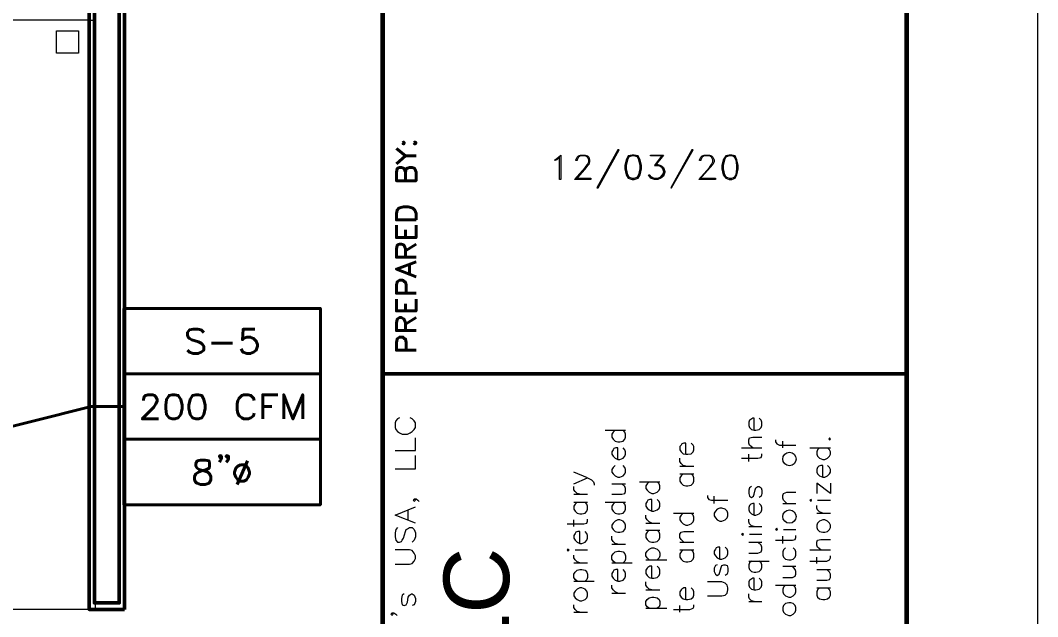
# Model space of a CAD drawing. Header units: inches. Extents: x 5 to 516, y -193 to 129.
# Drawn here: x 478.55 to 494.08, y -148.35 to -139.24 of the extents above; entities that cross this region are included whole.
import ezdxf

# ---------------------------------------------------------------- set-up
doc = ezdxf.new("R2010")
doc.units = ezdxf.units.IN
doc.header["$MEASUREMENT"] = 0
doc.layers.add('PDF10_Geometry', color=7, linetype='Continuous')
doc.layers.add('PDF10_Text', color=7, linetype='Continuous')
doc.styles.add('PDF Arial-BoldMT', font='arial.ttf')

msp = doc.modelspace()

# ---------------------------------------------------------------- linework, layer by layer
at = {"layer": 'PDF10_Geometry', "lineweight": 60}
for points in [[(484.0844583, -99.6385333), (484.0844583, -189.6248788)], [(492.0841351, -99.6385333), (492.0841351, -189.6248788)]]:
    msp.add_lwpolyline(points, dxfattribs=at)
at = {"layer": 'PDF10_Geometry', "lineweight": 13}
for points in [[(494.0840539, -99.6385333), (494.0840539, -189.6248788)], [(487.0343393, -141.646834), (487.26433, -141.646834), (487.26433, -141.6668332), (487.0143401, -141.6668332), (487.1743336, -141.4868405), (487.214332, -141.4368425), (487.2343312, -141.3968442), (487.2343312, -141.3668454), (487.214332, -141.326847), (487.1743336, -141.3068478), (487.1043365, -141.3068478), (487.0743377, -141.326847), (487.0543385, -141.3668454), (487.0543385, -141.376845), (487.0343393, -141.376845), (487.0343393, -141.3668454), (487.0543385, -141.326847), (487.0743377, -141.3068478), (487.1043365, -141.2968482), (487.1743336, -141.2968482), (487.214332, -141.3068478), (487.2343312, -141.326847), (487.2443308, -141.3668454), (487.2443308, -141.3968442), (487.2343312, -141.4368425), (487.1943328, -141.4868405), (487.0343393, -141.6668332)], [(487.854306, -141.3068478), (487.8243072, -141.3668454), (487.804308, -141.4568417), (487.804308, -141.5068397), (487.8243072, -141.596836), (487.854306, -141.646834)], [(487.9843007, -141.326847), (487.9243032, -141.3068478), (487.8943044, -141.3068478), (487.8343068, -141.326847)], [(487.9643015, -141.646834), (487.9943003, -141.596836), (488.0142995, -141.5068397), (488.0142995, -141.4568417), (487.9943003, -141.3668454), (487.9643015, -141.3068478)], [(488.3542857, -141.3068478), (488.174293, -141.3068478), (488.174293, -141.2968482), (488.3742849, -141.2968482), (488.2442902, -141.4568417)], [(488.3542857, -141.2968482), (488.2342906, -141.4568417), (488.2842885, -141.4568417), (488.3342865, -141.4668413), (488.3742849, -141.5268389)], [(488.9242626, -141.646834), (489.1642528, -141.646834), (489.1642528, -141.6668332), (488.914263, -141.6668332), (489.0742565, -141.4868405), (489.1042552, -141.4368425), (489.1242544, -141.3968442), (489.1242544, -141.3668454), (489.1042552, -141.326847), (489.0742565, -141.3068478), (488.9942597, -141.3068478), (488.9642609, -141.326847), (488.9442617, -141.3668454), (488.9442617, -141.376845), (488.9242626, -141.376845), (488.9242626, -141.3668454), (488.9442617, -141.326847), (488.9642609, -141.3068478), (488.9942597, -141.2968482), (489.0742565, -141.2968482), (489.1042552, -141.3068478), (489.1242544, -141.326847), (489.1442536, -141.3668454), (489.1442536, -141.3968442), (489.1242544, -141.4368425), (489.0842561, -141.4868405), (488.9242626, -141.6668332)], [(489.3342459, -141.3068478), (489.3042471, -141.3668454), (489.2842479, -141.4568417), (489.2842479, -141.5068397), (489.3042471, -141.596836), (489.3342459, -141.646834)], [(489.4642406, -141.326847), (489.4142427, -141.3068478), (489.3742443, -141.3068478), (489.3242463, -141.326847)], [(489.4442414, -141.646834), (489.4842398, -141.596836), (489.4942394, -141.5068397), (489.4942394, -141.4568417), (489.4842398, -141.3668454), (489.4442414, -141.3068478)], [(488.2442902, -141.4368425), (488.2842885, -141.4368425), (488.3342865, -141.4568417), (488.3742849, -141.4868405), (488.3942841, -141.5468381), (488.3942841, -141.5568377), (488.3742849, -141.6168352), (488.3342865, -141.646834), (488.2842885, -141.6668332), (488.2342906, -141.6668332), (488.174293, -141.646834), (488.1642934, -141.6268348), (488.1442942, -141.596836), (488.1642934, -141.596836), (488.174293, -141.6268348), (488.2342906, -141.646834), (488.2842885, -141.646834), (488.3342865, -141.6268348), (488.3742849, -141.5768369)], [(488.3042877, -141.4568417), (488.3542857, -141.4868405), (488.3742849, -141.5468381), (488.3742849, -141.5568377), (488.3542857, -141.6168352), (488.3042877, -141.646834)], [(487.8343068, -141.6268348), (487.8943044, -141.646834), (487.9243032, -141.646834), (487.9843007, -141.6268348)], [(488.2142914, -141.646834), (488.1642934, -141.6168352)], [(489.3242463, -141.6268348), (489.3742443, -141.646834), (489.4142427, -141.646834), (489.4642406, -141.6268348)], [(484.3444477, -145.3066854), (484.3144489, -145.3266846), (484.2844501, -145.3566833), (484.2744505, -145.3866821), (484.2744505, -145.4566793), (484.2844501, -145.4866781), (484.3144489, -145.5166769), (484.3444477, -145.536676), (484.3844461, -145.5566752), (484.4644428, -145.5566752), (484.5044412, -145.536676), (484.53444, -145.5166769), (484.5644388, -145.4866781), (484.584438, -145.4566793), (484.584438, -145.3866821), (484.5644388, -145.3566833), (484.53444, -145.3266846), (484.5044412, -145.3066854)], [(489.7542289, -145.4966777), (489.7542289, -145.316685), (489.7342297, -145.316685), (489.7042309, -145.3366842), (489.6842317, -145.3466838), (489.6742321, -145.3766825), (489.6742321, -145.4266805), (489.6842317, -145.4566793), (489.7142305, -145.4866781), (489.7542289, -145.4966777), (489.7842276, -145.4966777), (489.8342256, -145.4866781), (489.8642244, -145.4566793), (489.874224, -145.4266805), (489.874224, -145.3766825), (489.8642244, -145.3466838), (489.8342256, -145.316685)], [(487.484321, -145.4966777), (487.7943084, -145.4966777)], [(487.6343149, -145.4966777), (487.6043162, -145.5266764), (487.584317, -145.5566752), (487.584317, -145.6066732), (487.6043162, -145.636672), (487.6343149, -145.6666708), (487.6743133, -145.6766704), (487.7043121, -145.6766704), (487.7543101, -145.6666708), (487.7843089, -145.636672), (487.7943084, -145.6066732), (487.7943084, -145.5566752), (487.7843089, -145.5266764), (487.7543101, -145.4966777)], [(484.2744505, -145.8066651), (484.584438, -145.8066651), (484.584438, -145.6166728)], [(489.7342297, -145.7666667), (489.6842317, -145.7266683), (489.6742321, -145.6966695), (489.6742321, -145.6466716), (489.6842317, -145.6166728), (489.7342297, -145.6066732), (489.874224, -145.6066732)], [(490.0842155, -145.6466716), (490.0842155, -145.6766704), (490.1042146, -145.7066691), (490.144213, -145.7266683), (490.3942029, -145.7266683)], [(487.6743133, -145.9466594), (487.6743133, -145.7666667), (487.6443145, -145.7666667), (487.6143158, -145.7766663), (487.6043162, -145.7966655), (487.584317, -145.8266643), (487.584317, -145.8666626), (487.6043162, -145.8966614), (487.6343149, -145.9266602), (487.6743133, -145.9466594), (487.7043121, -145.9466594), (487.7543101, -145.9266602), (487.7843089, -145.8966614), (487.7943084, -145.8666626), (487.7943084, -145.8266643), (487.7843089, -145.7966655), (487.7543101, -145.7666667)], [(488.7142711, -145.8666626), (488.7142711, -145.6966695), (488.6842723, -145.6966695), (488.6542735, -145.7066691), (488.6442739, -145.7266683), (488.6242747, -145.7466675), (488.6242747, -145.7966655), (488.6442739, -145.8266643), (488.6742727, -145.856663), (488.7142711, -145.8666626), (488.7442699, -145.8666626), (488.7942678, -145.856663), (488.8242666, -145.8266643), (488.8342662, -145.7966655), (488.8342662, -145.7466675), (488.8242666, -145.7266683), (488.7942678, -145.6966695)], [(489.5642366, -145.7666667), (489.874224, -145.7666667)], [(490.194211, -145.7666667), (490.194211, -145.6666708)], [(490.6041943, -145.7666667), (490.9241813, -145.7666667)], [(490.7541882, -145.7666667), (490.7241895, -145.7966655), (490.7141899, -145.8266643), (490.7141899, -145.8666626), (490.7241895, -145.8966614), (490.7541882, -145.9266602), (490.8041862, -145.9466594), (490.834185, -145.9466594), (490.8741834, -145.9266602), (490.9041822, -145.8966614), (490.9241813, -145.8666626), (490.9241813, -145.8266643), (490.9041822, -145.7966655), (490.8741834, -145.7666667)], [(484.2744505, -146.0866537), (484.584438, -146.0866537), (484.584438, -145.8866618)], [(488.7142711, -146.0466553), (488.6742727, -146.0366557), (488.6442739, -146.006657), (488.6242747, -145.9766582), (488.6242747, -145.9266602)], [(489.5642366, -145.9266602), (489.8142264, -145.9266602), (489.8642244, -145.9166606), (489.874224, -145.8866618), (489.874224, -145.856663)], [(489.6742321, -145.9766582), (489.6742321, -145.8666626)], [(487.6343149, -146.0366557), (487.6043162, -146.0666545), (487.584317, -146.0966533), (487.584317, -146.1366517), (487.6043162, -146.1666505), (487.6343149, -146.1966492), (487.6743133, -146.2166484), (487.7043121, -146.2166484), (487.7543101, -146.1966492), (487.7843089, -146.1666505), (487.7943084, -146.1366517), (487.7943084, -146.0966533), (487.7843089, -146.0666545), (487.7543101, -146.0366557)], [(488.6242747, -146.0466553), (488.8342662, -146.0466553)], [(490.8041862, -146.2166484), (490.8041862, -146.0366557), (490.7741874, -146.0366557), (490.7441886, -146.0466553), (490.7241895, -146.0666545), (490.7141899, -146.0966533), (490.7141899, -146.1366517), (490.7241895, -146.1666505), (490.7541882, -146.1966492), (490.8041862, -146.2166484), (490.834185, -146.2166484), (490.8741834, -146.1966492), (490.9041822, -146.1666505), (490.9241813, -146.1366517), (490.9241813, -146.0966533), (490.9041822, -146.0666545), (490.8741834, -146.0366557)], [(487.0043405, -146.3166444), (487.214332, -146.226648), (487.0043405, -146.1366517)], [(487.214332, -146.226648), (487.2743296, -146.2566468), (487.3043283, -146.2866456), (487.3143279, -146.3166444), (487.3143279, -146.3366436)], [(488.0042999, -146.2866456), (488.3142873, -146.2866456)], [(488.1542938, -146.2866456), (488.124295, -146.3166444), (488.1042959, -146.3466431), (488.1042959, -146.3866415), (488.124295, -146.4166403), (488.1542938, -146.4466391), (488.1942922, -146.4666383), (488.224291, -146.4666383), (488.274289, -146.4466391), (488.3042877, -146.4166403), (488.3142873, -146.3866415), (488.3142873, -146.3466431), (488.3042877, -146.3166444), (488.274289, -146.2866456)], [(488.6242747, -146.1666505), (488.8342662, -146.1666505)], [(488.6742727, -146.1666505), (488.6442739, -146.1966492), (488.6242747, -146.226648), (488.6242747, -146.276646), (488.6442739, -146.3066448), (488.6742727, -146.3366436), (488.7142711, -146.3466431), (488.7442699, -146.3466431), (488.7942678, -146.3366436), (488.8242666, -146.3066448), (488.8342662, -146.276646), (488.8342662, -146.226648), (488.8242666, -146.1966492), (488.7942678, -146.1666505)], [(487.0943369, -146.4766379), (487.0543385, -146.4666383), (487.0243397, -146.4366395), (487.0043405, -146.4066407), (487.0043405, -146.3566427)], [(487.584317, -146.4766379), (487.7343109, -146.4766379), (487.7843089, -146.4666383), (487.7943084, -146.4366395), (487.7943084, -146.3866415), (487.7843089, -146.3566427), (487.7343109, -146.3166444)], [(487.584317, -146.3166444), (487.7943084, -146.3166444)], [(489.7142305, -146.3566427), (489.6842317, -146.3766419), (489.6742321, -146.4166403), (489.6742321, -146.4666383), (489.6842317, -146.5066366), (489.7142305, -146.5266358), (489.7442293, -146.5066366), (489.7542289, -146.4766379), (489.774228, -146.4066407), (489.7842276, -146.3766419), (489.8142264, -146.3566427), (489.8342256, -146.3566427), (489.8642244, -146.3766419), (489.874224, -146.4166403), (489.874224, -146.4666383), (489.8642244, -146.5066366), (489.8342256, -146.5266358)], [(490.9241813, -146.3066448), (490.9241813, -146.4666383), (490.7141899, -146.3066448), (490.7141899, -146.4666383)], [(484.5644388, -146.546635), (484.584438, -146.5666342), (484.5644388, -146.5866334), (484.5544392, -146.5666342), (484.5644388, -146.546635), (484.5944376, -146.546635), (484.6244363, -146.5666342), (484.6444355, -146.5866334)], [(487.0043405, -146.4766379), (487.214332, -146.4766379)], [(487.0043405, -146.596633), (487.214332, -146.596633)], [(487.0543385, -146.596633), (487.0243397, -146.6266318), (487.0043405, -146.6566306), (487.0043405, -146.7066285), (487.0243397, -146.7366273), (487.0543385, -146.7666261), (487.0943369, -146.7766257), (487.1243357, -146.7766257), (487.1743336, -146.7666261), (487.2043324, -146.7366273), (487.214332, -146.7066285), (487.214332, -146.6566306), (487.2043324, -146.6266318), (487.1743336, -146.596633)], [(487.484321, -146.596633), (487.7943084, -146.596633)], [(487.6343149, -146.596633), (487.6043162, -146.6266318), (487.584317, -146.6566306), (487.584317, -146.7066285), (487.6043162, -146.7366273), (487.6343149, -146.7666261), (487.6743133, -146.7766257), (487.7043121, -146.7766257), (487.7543101, -146.7666261), (487.7843089, -146.7366273), (487.7943084, -146.7066285), (487.7943084, -146.6566306), (487.7843089, -146.6266318), (487.7543101, -146.596633)], [(488.1942922, -146.7366273), (488.1942922, -146.5566346), (488.1642934, -146.5566346), (488.1342946, -146.5666342), (488.124295, -146.5866334), (488.1042959, -146.6166322), (488.1042959, -146.6566306), (488.124295, -146.6866293), (488.1542938, -146.7166281), (488.1942922, -146.7366273), (488.224291, -146.7366273), (488.274289, -146.7166281), (488.3042877, -146.6866293), (488.3142873, -146.6566306), (488.3142873, -146.6166322), (488.3042877, -146.5866334), (488.274289, -146.5566346)], [(489.0442577, -146.4966371), (489.0442577, -146.5266358), (489.0642569, -146.5566346), (489.1042552, -146.5666342), (489.3542451, -146.5666342)], [(489.1442536, -146.6166322), (489.1442536, -146.5066366)], [(490.2542085, -146.6166322), (490.2042106, -146.5666342), (490.194211, -146.5366354), (490.194211, -146.4966371), (490.2042106, -146.4666383), (490.2542085, -146.4466391), (490.3942029, -146.4466391)], [(490.7241895, -146.5666342), (490.9241813, -146.5666342)], [(484.584438, -146.91662), (484.2744505, -146.7966249), (484.584438, -146.6666302)], [(484.4744424, -146.8766216), (484.4744424, -146.7166281)], [(489.7542289, -146.7966249), (489.7542289, -146.6166322), (489.7342297, -146.6166322), (489.7042309, -146.6266318), (489.6842317, -146.646631), (489.6742321, -146.6766297), (489.6742321, -146.7166281), (489.6842317, -146.7466269), (489.7142305, -146.7766257), (489.7542289, -146.7966249), (489.7842276, -146.7966249), (489.8342256, -146.7766257), (489.8642244, -146.7466269), (489.874224, -146.7166281), (489.874224, -146.6766297), (489.8642244, -146.646631), (489.8342256, -146.6166322)], [(490.194211, -146.6166322), (490.3942029, -146.6166322)], [(490.8041862, -146.7666261), (490.7541882, -146.7466269), (490.7241895, -146.7166281), (490.7141899, -146.6866293), (490.7141899, -146.646631)], [(486.9043446, -146.9266196), (487.1543344, -146.9266196), (487.2043324, -146.91662), (487.214332, -146.8866212), (487.214332, -146.8566224)], [(487.0043405, -146.966618), (487.0043405, -146.866622)], [(488.1942922, -146.91662), (488.1542938, -146.8966208), (488.124295, -146.866622), (488.1042959, -146.8366232), (488.1042959, -146.7966249)], [(488.5242788, -146.7666261), (488.8342662, -146.7666261)], [(488.6742727, -146.7666261), (488.6442739, -146.7966249), (488.6242747, -146.8266237), (488.6242747, -146.866622), (488.6442739, -146.8966208), (488.6742727, -146.9266196), (488.7142711, -146.9466188), (488.7442699, -146.9466188), (488.7942678, -146.9266196), (488.8242666, -146.8966208), (488.8342662, -146.866622), (488.8342662, -146.8266237), (488.8242666, -146.7966249), (488.7942678, -146.7666261)], [(489.7542289, -146.966618), (489.7142305, -146.9566184), (489.6842317, -146.9266196), (489.6742321, -146.8966208), (489.6742321, -146.8566224)], [(490.7141899, -146.7666261), (490.9241813, -146.7666261)], [(484.3144489, -146.9866172), (484.2844501, -147.0166159), (484.2744505, -147.0666139), (484.2744505, -147.1266115), (484.2844501, -147.1766094), (484.3144489, -147.2066082), (484.3444477, -147.2066082), (484.3744465, -147.1966086), (484.3844461, -147.1766094), (484.4044453, -147.1466107), (484.4344441, -147.0466147), (484.4444436, -147.0166159), (484.4644428, -147.0066163), (484.4944416, -146.9866172), (484.53444, -146.9866172), (484.5644388, -147.0166159), (484.584438, -147.0666139), (484.584438, -147.1266115), (484.5644388, -147.1766094), (484.53444, -147.2066082)], [(487.0943369, -147.2266074), (487.0943369, -147.0466147), (487.0643381, -147.0466147), (487.0343393, -147.0566143), (487.0243397, -147.0766135), (487.0043405, -147.1066123), (487.0043405, -147.1466107), (487.0243397, -147.1766094), (487.0543385, -147.2066082), (487.0943369, -147.2266074), (487.1243357, -147.2266074), (487.1743336, -147.2066082), (487.2043324, -147.1766094), (487.214332, -147.1466107), (487.214332, -147.1066123), (487.2043324, -147.0766135), (487.1743336, -147.0466147)], [(488.1042959, -146.91662), (488.3142873, -146.91662)], [(488.1042959, -147.0266155), (488.3142873, -147.0266155)], [(488.1542938, -147.0266155), (488.124295, -147.0566143), (488.1042959, -147.0866131), (488.1042959, -147.1366111), (488.124295, -147.1666098), (488.1542938, -147.1966086), (488.1942922, -147.2066082), (488.224291, -147.2066082), (488.274289, -147.1966086), (488.3042877, -147.1666098), (488.3142873, -147.1366111), (488.3142873, -147.0866131), (488.3042877, -147.0566143), (488.274289, -147.0266155)], [(488.6842723, -147.2066082), (488.6442739, -147.1666098), (488.6242747, -147.1366111), (488.6242747, -147.0866131), (488.6442739, -147.0566143), (488.6842723, -147.0466147), (488.8342662, -147.0466147)], [(489.6742321, -146.966618), (489.874224, -146.966618)], [(490.2042106, -147.0166159), (490.3942029, -147.0166159)], [(487.6743133, -147.236607), (487.6343149, -147.2266074), (487.6043162, -147.1966086), (487.584317, -147.1666098), (487.584317, -147.1166119)], [(488.6242747, -147.2066082), (488.8342662, -147.2066082)], [(489.6742321, -147.3766013), (489.8142264, -147.3766013), (489.8642244, -147.3566021), (489.874224, -147.3266033), (489.874224, -147.286605), (489.8642244, -147.2566062), (489.8142264, -147.2066082)], [(489.6742321, -147.2066082), (489.874224, -147.2066082)], [(489.6842317, -147.0866131), (489.874224, -147.0866131)], [(490.0842155, -147.1766094), (490.3442049, -147.1766094), (490.3842033, -147.1666098), (490.3942029, -147.1366111), (490.3942029, -147.1066123)], [(490.194211, -147.2266074), (490.194211, -147.1166119)], [(490.7741874, -147.3266033), (490.7241895, -147.286605), (490.7141899, -147.2566062), (490.7141899, -147.2066082), (490.7241895, -147.1766094), (490.7741874, -147.1666098), (490.9241813, -147.1666098)], [(484.2744505, -147.5465944), (484.4944416, -147.5465944), (484.53444, -147.5365948), (484.5644388, -147.4965964), (484.584438, -147.4565981), (484.584438, -147.4165997), (484.5644388, -147.3766013), (484.53444, -147.3366029), (484.4944416, -147.3266033), (484.2744505, -147.3266033)], [(487.0243397, -147.3266033), (487.214332, -147.3266033)], [(487.584317, -147.236607), (487.7943084, -147.236607)], [(487.6343149, -147.5265952), (487.6043162, -147.4965964), (487.584317, -147.4665977), (487.584317, -147.4165997), (487.6043162, -147.3866009), (487.6343149, -147.3566021), (487.6743133, -147.3466025), (487.7043121, -147.3466025), (487.7543101, -147.3566021), (487.7843089, -147.3866009), (487.7943084, -147.4165997), (487.7943084, -147.4665977), (487.7843089, -147.4965964), (487.7543101, -147.5265952)], [(488.1542938, -147.4765973), (488.124295, -147.4465985), (488.1042959, -147.4165997), (488.1042959, -147.3766013), (488.124295, -147.3466025), (488.1542938, -147.3166038), (488.1942922, -147.2966046), (488.224291, -147.2966046), (488.274289, -147.3166038), (488.3042877, -147.3466025), (488.3142873, -147.3766013), (488.3142873, -147.4165997), (488.3042877, -147.4465985), (488.274289, -147.4765973)], [(488.6242747, -147.3266033), (488.8342662, -147.3266033)], [(488.6742727, -147.3266033), (488.6442739, -147.3566021), (488.6242747, -147.3866009), (488.6242747, -147.4365989), (488.6442739, -147.4665977), (488.6742727, -147.4965964), (488.7142711, -147.506596), (488.7442699, -147.506596), (488.7942678, -147.4965964), (488.8242666, -147.4665977), (488.8342662, -147.4365989), (488.8342662, -147.3866009), (488.8242666, -147.3566021), (488.7942678, -147.3266033)], [(489.23425, -147.4665977), (489.23425, -147.286605), (489.2042512, -147.286605), (489.1742524, -147.2966046), (489.1642528, -147.3166038), (489.1442536, -147.3466025), (489.1442536, -147.3866009), (489.1642528, -147.4165997), (489.1942516, -147.4465985), (489.23425, -147.4665977), (489.2642488, -147.4665977), (489.3142467, -147.4465985), (489.3442455, -147.4165997), (489.3542451, -147.3866009), (489.3542451, -147.3466025), (489.3442455, -147.3166038), (489.3142467, -147.286605)], [(490.2342094, -147.2966046), (490.2042106, -147.3266033), (490.194211, -147.3566021), (490.194211, -147.4066001), (490.2042106, -147.4365989), (490.2342094, -147.4665977), (490.2842073, -147.4765973), (490.3142061, -147.4765973), (490.3542045, -147.4665977), (490.3842033, -147.4365989), (490.3942029, -147.4066001), (490.3942029, -147.3566021), (490.3842033, -147.3266033), (490.3542045, -147.2966046)], [(490.6041943, -147.3266033), (490.9241813, -147.3266033)], [(487.0943369, -147.5265952), (487.0543385, -147.506596), (487.0243397, -147.4765973), (487.0043405, -147.4465985), (487.0043405, -147.4066001)], [(487.0043405, -147.5265952), (487.214332, -147.5265952)], [(487.584317, -147.5265952), (487.8943044, -147.5265952)], [(488.1042959, -147.4765973), (488.4242829, -147.4765973)], [(489.6742321, -147.4965964), (489.9842195, -147.4965964)], [(489.7142305, -147.4965964), (489.6842317, -147.5265952), (489.6742321, -147.556594), (489.6742321, -147.5965924), (489.6842317, -147.6265912), (489.7142305, -147.6565899), (489.7542289, -147.6665895), (489.7842276, -147.6665895), (489.8342256, -147.6565899), (489.8642244, -147.6265912), (489.874224, -147.5965924), (489.874224, -147.556594), (489.8642244, -147.5265952), (489.8342256, -147.4965964)], [(490.6041943, -147.4965964), (490.8641838, -147.4965964), (490.9041822, -147.4765973), (490.9241813, -147.4465985), (490.9241813, -147.4165997)], [(490.7141899, -147.5365948), (490.7141899, -147.4365989)], [(487.0543385, -147.8065839), (487.0243397, -147.7765851), (487.0043405, -147.7465863), (487.0043405, -147.6965883), (487.0243397, -147.6665895), (487.0543385, -147.6365908), (487.0943369, -147.6265912), (487.1243357, -147.6265912), (487.1743336, -147.6365908), (487.2043324, -147.6665895), (487.214332, -147.6965883), (487.214332, -147.7465863), (487.2043324, -147.7765851), (487.1743336, -147.8065839)], [(487.6743133, -147.8065839), (487.6743133, -147.6265912), (487.6443145, -147.6265912), (487.6143158, -147.6365908), (487.6043162, -147.6565899), (487.584317, -147.6865887), (487.584317, -147.7265871), (487.6043162, -147.7565859), (487.6343149, -147.7865847), (487.6743133, -147.8065839), (487.7043121, -147.8065839), (487.7543101, -147.7865847), (487.7843089, -147.7565859), (487.7943084, -147.7265871), (487.7943084, -147.6865887), (487.7843089, -147.6565899), (487.7543101, -147.6265912)], [(488.1942922, -147.7565859), (488.1942922, -147.5765932), (488.1642934, -147.5765932), (488.1342946, -147.5965924), (488.124295, -147.606592), (488.1042959, -147.6365908), (488.1042959, -147.6865887), (488.124295, -147.7165875), (488.1542938, -147.7465863), (488.1942922, -147.7565859), (488.224291, -147.7565859), (488.274289, -147.7465863), (488.3042877, -147.7165875), (488.3142873, -147.6865887), (488.3142873, -147.6365908), (488.3042877, -147.606592), (488.274289, -147.5765932)], [(489.1942516, -147.556594), (489.1642528, -147.5665936), (489.1442536, -147.606592), (489.1442536, -147.6565899), (489.1642528, -147.6965883), (489.1942516, -147.7165875), (489.2242504, -147.6965883), (489.23425, -147.6665895), (489.2542492, -147.5965924), (489.2642488, -147.5665936), (489.2942475, -147.556594), (489.3142467, -147.556594), (489.3442455, -147.5665936), (489.3542451, -147.606592), (489.3542451, -147.6565899), (489.3442455, -147.6965883), (489.3142467, -147.7165875)], [(490.194211, -147.7465863), (490.3442049, -147.7465863), (490.3842033, -147.7265871), (490.3942029, -147.6965883), (490.3942029, -147.6565899), (490.3842033, -147.6265912), (490.3442049, -147.5765932)], [(490.194211, -147.5765932), (490.3942029, -147.5765932)], [(490.7141899, -147.7865847), (490.8641838, -147.7865847), (490.9041822, -147.7765851), (490.9241813, -147.7465863), (490.9241813, -147.6965883), (490.9041822, -147.6665895), (490.8641838, -147.6265912)], [(490.7141899, -147.6265912), (490.9241813, -147.6265912)], [(487.0043405, -147.8065839), (487.3143279, -147.8065839)], [(488.1942922, -147.9365786), (488.1542938, -147.926579), (488.124295, -147.8965802), (488.1042959, -147.8665814), (488.1042959, -147.8165834)], [(489.0442577, -148.0265749), (489.2642488, -148.0265749), (489.3142467, -148.0165753), (489.3442455, -147.9865765), (489.3542451, -147.9365786), (489.3542451, -147.9065798), (489.3442455, -147.8665814), (489.3142467, -147.8365826), (489.2642488, -147.8165834), (489.0442577, -147.8165834)], [(489.7542289, -147.9365786), (489.7542289, -147.7565859), (489.7342297, -147.7565859), (489.7042309, -147.7765851), (489.6842317, -147.7865847), (489.6742321, -147.8165834), (489.6742321, -147.8665814), (489.6842317, -147.8965802), (489.7142305, -147.926579), (489.7542289, -147.9365786), (489.7842276, -147.9365786), (489.8342256, -147.926579), (489.8642244, -147.8965802), (489.874224, -147.8665814), (489.874224, -147.8165834), (489.8642244, -147.7865847), (489.8342256, -147.7565859)], [(487.6743133, -147.9865765), (487.6343149, -147.9665774), (487.6043162, -147.9365786), (487.584317, -147.9065798), (487.584317, -147.8665814)], [(487.584317, -147.9865765), (487.7943084, -147.9865765)], [(488.1042959, -147.9365786), (488.3142873, -147.9365786)], [(488.7142711, -148.0865725), (488.7142711, -147.9065798), (488.6842723, -147.9065798), (488.6542735, -147.926579), (488.6442739, -147.9365786), (488.6242747, -147.9665774), (488.6242747, -148.0165753), (488.6442739, -148.0465741), (488.6742727, -148.0765729), (488.7142711, -148.0865725), (488.7442699, -148.0865725), (488.7942678, -148.0765729), (488.8242666, -148.0465741), (488.8342662, -148.0165753), (488.8342662, -147.9665774), (488.8242666, -147.9365786), (488.7942678, -147.9065798)], [(490.0842155, -147.8665814), (490.3942029, -147.8665814)], [(490.2342094, -147.8665814), (490.2042106, -147.8965802), (490.194211, -147.926579), (490.194211, -147.9665774), (490.2042106, -147.9965761), (490.2342094, -148.0265749), (490.2842073, -148.0465741), (490.3142061, -148.0465741), (490.3542045, -148.0265749), (490.3842033, -147.9965761), (490.3942029, -147.9665774), (490.3942029, -147.926579), (490.3842033, -147.8965802), (490.3542045, -147.8665814)], [(490.7141899, -147.9065798), (490.9241813, -147.9065798)], [(490.7541882, -147.9065798), (490.7241895, -147.9365786), (490.7141899, -147.9665774), (490.7141899, -148.0165753), (490.7241895, -148.0465741), (490.7541882, -148.0765729), (490.8041862, -148.0865725), (490.834185, -148.0865725), (490.8741834, -148.0765729), (490.9041822, -148.0465741), (490.9241813, -148.0165753), (490.9241813, -147.9665774), (490.9041822, -147.9365786), (490.8741834, -147.9065798)], [(484.4144449, -147.9965761), (484.3844461, -148.0165753), (484.3744465, -148.0665733), (484.3744465, -148.1165713), (484.3844461, -148.1665692), (484.4144449, -148.1765688), (484.4444436, -148.1665692), (484.4644428, -148.1265709), (484.4744424, -148.0465741), (484.4944416, -148.0165753), (484.5244404, -147.9965761), (484.53444, -147.9965761), (484.5644388, -148.0165753), (484.584438, -148.0665733), (484.584438, -148.1165713), (484.5644388, -148.1665692), (484.53444, -148.1765688)], [(488.1542938, -148.2165672), (488.124295, -148.196568), (488.1042959, -148.1665692), (488.1042959, -148.1165713), (488.124295, -148.0865725), (488.1542938, -148.0565737), (488.1942922, -148.0465741), (488.224291, -148.0465741), (488.274289, -148.0565737), (488.3042877, -148.0865725), (488.3142873, -148.1165713), (488.3142873, -148.1665692), (488.3042877, -148.196568), (488.274289, -148.2165672)], [(489.7542289, -148.1165713), (489.7142305, -148.1065717), (489.6842317, -148.0765729), (489.6742321, -148.0465741), (489.6742321, -147.9965761)], [(489.6742321, -148.1165713), (489.874224, -148.1165713)], [(484.2244526, -148.2865644), (484.2444518, -148.3065635), (484.2244526, -148.3265627), (484.214453, -148.3065635), (484.2244526, -148.2865644), (484.2544514, -148.2865644), (484.2844501, -148.3065635), (484.3044493, -148.3265627)], [(487.0943369, -148.2765648), (487.0543385, -148.2665652), (487.0243397, -148.2365664), (487.0043405, -148.2065676), (487.0043405, -148.1665692)], [(487.0043405, -148.2765648), (487.214332, -148.2765648)], [(488.1042959, -148.2165672), (488.4242829, -148.2165672)], [(488.5242788, -148.2365664), (488.7742687, -148.2365664), (488.8242666, -148.2165672), (488.8342662, -148.196568), (488.8342662, -148.1665692)], [(488.6242747, -148.2765648), (488.6242747, -148.1765688)]]:
    msp.add_lwpolyline(points, dxfattribs=at)
at = {"layer": 'PDF10_Geometry', "color": 251, "lineweight": 13, "true_color": 0x4d4d4d}
for points in [[(427.5267501, -104.8983197), (427.5267501, -101.8984415), (427.5267501, -101.8184447), (436.5263846, -101.8184447), (436.5263846, -101.8984415), (479.6046351, -101.8984415), (479.6046351, -139.2369251), (479.6946315, -139.2369251), (479.6946315, -148.2365596), (476.6047569, -148.2365596)], [(479.6046402, -139.2369319), (476.334773, -139.2369319)]]:
    msp.add_lwpolyline(points, dxfattribs=at)
at = {"layer": 'PDF10_Geometry', "lineweight": 50}
for points in [[(480.1446183, -148.2365664), (480.1446183, -101.8984483), (479.6046402, -101.8984483), (479.6046402, -148.2365664)], [(480.0646215, -101.968442), (480.0646215, -148.1365671), (479.6846369, -148.1365671), (479.6846369, -101.968442)], [(492.0841334, -144.6367126), (484.0844583, -144.6367126)]]:
    msp.add_lwpolyline(points, close=True, dxfattribs=at)
at = {"layer": 'PDF10_Geometry', "color": 251, "lineweight": 13, "true_color": 0x4d4d4d}
msp.add_lwpolyline([(479.1046605, -139.3969254), (479.4446467, -139.3969254), (479.4446467, -139.7369116), (479.1046605, -139.7369116)], close=True, dxfattribs=at)
at = {"layer": 'PDF10_Geometry', "lineweight": 40}
for points in [[(484.3944457, -141.1068559), (484.4044453, -141.1268551), (484.4144449, -141.1068559), (484.4044453, -141.0968563)], [(484.5644388, -141.1068559), (484.5744384, -141.1268551), (484.5944376, -141.1068559), (484.5744384, -141.0968563)], [(484.5944376, -142.286808), (484.2944497, -142.286808), (484.2944497, -142.1868121), (484.3044493, -142.1368141), (484.3344481, -142.1068153), (484.3644469, -142.0968157), (484.4044453, -142.0868161), (484.4744424, -142.0868161), (484.5144408, -142.0968157), (484.5444396, -142.1068153), (484.5744384, -142.1368141), (484.5944376, -142.1868121)], [(480.1346187, -146.6366314), (483.1344968, -146.6366314), (483.1344968, -143.6367532), (480.1346187, -143.6367532)], [(480.8745886, -144.9566996), (480.8245907, -144.9666992), (480.7845923, -145.0266968), (480.7745927, -145.1166931), (480.7745927, -145.1666911), (480.7845923, -145.2566874), (480.8245907, -145.3066854), (480.8745886, -145.3266846), (480.914587, -145.3266846), (480.964585, -145.3066854), (481.0045833, -145.2566874), (481.0245825, -145.1666911), (481.0245825, -145.1166931), (481.0045833, -145.0266968), (480.964585, -144.9666992), (480.914587, -144.9566996)], [(481.234574, -144.9566996), (481.184576, -144.9666992), (481.1445777, -145.0266968), (481.1245785, -145.1166931), (481.1245785, -145.1666911), (481.1445777, -145.2566874), (481.184576, -145.3066854), (481.234574, -145.3266846), (481.2745724, -145.3266846), (481.3245703, -145.3066854), (481.3545691, -145.2566874), (481.3745683, -145.1666911), (481.3745683, -145.1166931), (481.3545691, -145.0266968), (481.3245703, -144.9666992), (481.2745724, -144.9566996)], [(481.3045712, -145.956659), (481.2545732, -145.9666586), (481.234574, -146.006657), (481.234574, -146.0466553), (481.2545732, -146.0766541), (481.284572, -146.0966533), (481.3545691, -146.1166525), (481.4145667, -146.1366517), (481.4445655, -146.1666505), (481.4645647, -146.2066488), (481.4645647, -146.2566468), (481.4445655, -146.2966452), (481.4345659, -146.3066448), (481.3745683, -146.326644), (481.3045712, -146.326644), (481.2545732, -146.3066448), (481.234574, -146.2966452), (481.2145748, -146.2566468), (481.2145748, -146.2066488), (481.234574, -146.1666505), (481.2745724, -146.1366517), (481.3245703, -146.1166525), (481.3945675, -146.0966533), (481.4345659, -146.0766541), (481.4445655, -146.0466553), (481.4445655, -146.006657), (481.4345659, -145.9666586), (481.3745683, -145.956659)], [(481.9145464, -146.0266561), (481.874548, -146.0466553), (481.8445492, -146.0766541), (481.82455, -146.1366517), (481.82455, -146.1666505), (481.8445492, -146.2166484), (481.874548, -146.2566468), (481.9145464, -146.276646), (481.9645444, -146.276646), (482.0045427, -146.2566468), (482.0345415, -146.2166484), (482.0545407, -146.1666505), (482.0545407, -146.1366517), (482.0345415, -146.0766541), (482.0045427, -146.0466553), (481.9645444, -146.0266561)]]:
    msp.add_lwpolyline(points, close=True, dxfattribs=at)
for points in [[(484.2944497, -141.1968523), (484.4344441, -141.3068478)], [(484.2944497, -141.4268429), (484.4344441, -141.3068478), (484.5944376, -141.3068478)], [(484.4344441, -141.5568377), (484.4444436, -141.5068397), (484.4644428, -141.4968401), (484.4944416, -141.4868405), (484.53444, -141.4868405), (484.5644388, -141.4968401), (484.5744384, -141.5068397), (484.5944376, -141.5568377), (484.5944376, -141.6868324), (484.2944497, -141.6868324), (484.2944497, -141.5568377), (484.3044493, -141.5068397), (484.3144489, -141.4968401), (484.3444477, -141.4868405), (484.3744465, -141.4868405), (484.4044453, -141.4968401), (484.4144449, -141.5068397), (484.4344441, -141.5568377), (484.4344441, -141.6868324)], [(484.5944376, -142.3668048), (484.5944376, -142.5567971), (484.2944497, -142.5567971), (484.2944497, -142.3668048)], [(484.4344441, -142.5567971), (484.4344441, -142.4368019)], [(484.5944376, -142.8567849), (484.2944497, -142.8567849), (484.2944497, -142.7267902), (484.3044493, -142.6767922), (484.3144489, -142.6667926), (484.3444477, -142.656793), (484.3744465, -142.656793), (484.4044453, -142.6667926), (484.4144449, -142.6767922), (484.4344441, -142.7267902), (484.4344441, -142.8567849)], [(484.4344441, -142.7567889), (484.5944376, -142.656793)], [(484.5944376, -143.1567727), (484.2944497, -143.0367776), (484.5944376, -142.926782)], [(484.4944416, -143.1067747), (484.4944416, -142.9667804)], [(484.5944376, -143.4067625), (484.2944497, -143.4067625), (484.2944497, -143.2767678), (484.3044493, -143.2367694), (484.3144489, -143.2267698), (484.3444477, -143.2067707), (484.3944457, -143.2067707), (484.4144449, -143.2267698), (484.4344441, -143.2367694), (484.4444436, -143.2767678), (484.4444436, -143.4067625)], [(484.5944376, -143.4967589), (484.5944376, -143.6767516), (484.2944497, -143.6767516), (484.2944497, -143.4967589)], [(484.4344441, -143.6767516), (484.4344441, -143.566756)], [(484.5944376, -143.9767394), (484.2944497, -143.9767394), (484.2944497, -143.8567443), (484.3044493, -143.8067463), (484.3144489, -143.7967467), (484.3444477, -143.7767475), (484.3744465, -143.7767475), (484.4044453, -143.7967467), (484.4144449, -143.8067463), (484.4344441, -143.8567443), (484.4344441, -143.9767394)], [(484.4344441, -143.8767435), (484.5944376, -143.7767475)], [(481.3545691, -144.0067382), (481.3145708, -143.9667398), (481.2645728, -143.9567402), (481.1945756, -143.9567402), (481.1345781, -143.9667398), (481.1045793, -144.0067382), (481.1045793, -144.0467365), (481.1145789, -144.0767353), (481.1345781, -144.0967345), (481.1745764, -144.1167337), (481.2745724, -144.1467325), (481.3145708, -144.1667317), (481.3345699, -144.1867309), (481.3545691, -144.2167296), (481.3545691, -144.2767272), (481.3145708, -144.306726), (481.2645728, -144.3267252), (481.1945756, -144.3267252), (481.1345781, -144.306726), (481.1045793, -144.2767272)], [(482.1345375, -143.9567402), (481.9545448, -143.9567402), (481.9445452, -144.1167337), (481.9545448, -144.0967345), (482.0145423, -144.0767353), (482.0645403, -144.0767353), (482.1145383, -144.0967345), (482.1545366, -144.1367329), (482.1745358, -144.1867309), (482.1745358, -144.2167296), (482.1545366, -144.2767272), (482.1145383, -144.306726), (482.0645403, -144.3267252), (482.0145423, -144.3267252), (481.9545448, -144.306726), (481.9445452, -144.2967264), (481.924546, -144.256728)], [(484.5944376, -144.2767272), (484.2944497, -144.2767272), (484.2944497, -144.1567321), (484.3044493, -144.1067341), (484.3144489, -144.0967345), (484.3444477, -144.0767353), (484.3944457, -144.0767353), (484.4144449, -144.0967345), (484.4344441, -144.1067341), (484.4444436, -144.1567321), (484.4444436, -144.2767272)], [(481.4745643, -144.1667317), (481.7945513, -144.1667317)], [(480.1346187, -144.6367126), (483.1344968, -144.6367126)], [(480.4346065, -145.0466959), (480.4346065, -145.0266968), (480.4446061, -144.9866984), (480.4646053, -144.9666992), (480.5046036, -144.9566996), (480.5746008, -144.9566996), (480.6045996, -144.9666992), (480.6245988, -144.9866984), (480.644598, -145.0266968), (480.644598, -145.0566955), (480.6245988, -145.0966939), (480.5946, -145.1466919), (480.4146073, -145.3266846), (480.6645972, -145.3266846)], [(482.1245379, -145.0466959), (482.1145383, -145.0066976), (482.0745399, -144.9666992), (482.0345415, -144.9566996), (481.9645444, -144.9566996), (481.9345456, -144.9666992), (481.8945472, -145.0066976), (481.874548, -145.0466959), (481.8645484, -145.0966939), (481.8645484, -145.1866903), (481.874548, -145.2366882), (481.8945472, -145.2766866), (481.9345456, -145.3066854), (481.9645444, -145.3266846), (482.0345415, -145.3266846), (482.0745399, -145.3066854), (482.1145383, -145.2766866), (482.1245379, -145.2366882)], [(482.2545326, -145.3266846), (482.2545326, -144.9566996), (482.4845232, -144.9566996)], [(482.5745196, -145.3266846), (482.5745196, -144.9566996), (482.7145139, -145.3266846), (482.8645078, -144.9566996), (482.8645078, -145.3266846)], [(475.9247879, -146.0666545), (479.6346373, -145.1366923), (480.134617, -145.1366923)], [(482.2545326, -145.1366923), (482.3945269, -145.1366923)], [(480.1346187, -145.636672), (483.1344968, -145.636672)], [(481.6245582, -145.8966614), (481.604559, -145.9166606), (481.5945594, -145.8966614), (481.604559, -145.8866618), (481.6245582, -145.8966614), (481.6245582, -145.9366598), (481.604559, -145.9666586), (481.5945594, -145.9866578)], [(481.7345537, -145.8966614), (481.7145545, -145.9166606), (481.6945553, -145.8966614), (481.7145545, -145.8866618), (481.7345537, -145.8966614), (481.7345537, -145.9366598), (481.7145545, -145.9666586), (481.6945553, -145.9866578)], [(482.0245419, -145.9666586), (481.8645484, -146.326644)]]:
    msp.add_lwpolyline(points, dxfattribs=at)
at = {"layer": 'PDF10_Geometry', "lineweight": 13}
for points in [[(486.8043487, -141.6668332), (486.7843495, -141.6668332), (486.7843495, -141.326847), (486.7443511, -141.3668454), (486.7143523, -141.376845), (486.7143523, -141.3668454), (486.7443511, -141.3468462), (486.8043487, -141.2968482)], [(487.3743255, -141.7968279), (487.6943125, -141.2168515), (487.6743133, -141.2168515), (487.3543263, -141.7968279)], [(487.8943044, -141.2968482), (487.8343068, -141.3068478), (487.804308, -141.3668454), (487.7843089, -141.4568417), (487.7843089, -141.5068397), (487.804308, -141.596836), (487.8343068, -141.646834), (487.8943044, -141.6668332), (487.9243032, -141.6668332), (487.9843007, -141.646834), (488.0142995, -141.596836), (488.0342987, -141.5068397), (488.0342987, -141.4568417), (488.0142995, -141.3668454), (487.9843007, -141.3068478), (487.9243032, -141.2968482)], [(488.49428, -141.7968279), (488.8242666, -141.2168515), (488.8042674, -141.2168515), (488.4842804, -141.7968279)], [(489.3742443, -141.2968482), (489.3242463, -141.3068478), (489.2842479, -141.3668454), (489.2642488, -141.4568417), (489.2642488, -141.5068397), (489.2842479, -141.596836), (489.3242463, -141.646834), (489.3742443, -141.6668332), (489.4142427, -141.6668332), (489.4642406, -141.646834), (489.4942394, -141.596836), (489.5142386, -141.5068397), (489.5142386, -141.4568417), (489.4942394, -141.3668454), (489.4642406, -141.3068478), (489.4142427, -141.2968482)], [(490.8941826, -145.636672), (490.9041822, -145.6466716), (490.9241813, -145.636672), (490.9041822, -145.6166728)], [(490.6241935, -146.5866334), (490.6341931, -146.5666342), (490.6241935, -146.5566346), (490.6041943, -146.5666342)], [(489.1442536, -146.8066245), (489.1642528, -146.8366232), (489.1942516, -146.866622), (489.23425, -146.8866212), (489.2642488, -146.8866212), (489.3142467, -146.866622), (489.3442455, -146.8366232), (489.3542451, -146.8066245), (489.3542451, -146.7666261), (489.3442455, -146.7366273), (489.3142467, -146.7066285), (489.2642488, -146.6866293), (489.23425, -146.6866293), (489.1942516, -146.7066285), (489.1642528, -146.7366273), (489.1442536, -146.7666261)], [(487.584317, -146.9866172), (487.6043162, -147.0166159), (487.6343149, -147.0466147), (487.6743133, -147.0566143), (487.7043121, -147.0566143), (487.7543101, -147.0466147), (487.7843089, -147.0166159), (487.7943084, -146.9866172), (487.7943084, -146.9466188), (487.7843089, -146.91662), (487.7543101, -146.8866212), (487.7043121, -146.866622), (487.6743133, -146.866622), (487.6343149, -146.8866212), (487.6043162, -146.91662), (487.584317, -146.9466188)], [(490.7141899, -146.9866172), (490.7241895, -147.0166159), (490.7541882, -147.0466147), (490.8041862, -147.0566143), (490.834185, -147.0566143), (490.8741834, -147.0466147), (490.9041822, -147.0166159), (490.9241813, -146.9866172), (490.9241813, -146.9466188), (490.9041822, -146.91662), (490.8741834, -146.8866212), (490.834185, -146.866622), (490.8041862, -146.866622), (490.7541882, -146.8866212), (490.7241895, -146.91662), (490.7141899, -146.9466188)], [(490.1042146, -147.0266155), (490.1142142, -147.0166159), (490.1042146, -146.9966167), (490.0842155, -147.0166159)], [(489.5842358, -147.1066123), (489.5942354, -147.0866131), (489.5842358, -147.0766135), (489.5642366, -147.0866131)], [(486.9143442, -147.3466025), (486.9343434, -147.3266033), (486.9143442, -147.3166038), (486.9043446, -147.3266033)], [(487.0043405, -148.0265749), (487.0243397, -148.0565737), (487.0543385, -148.0865725), (487.0943369, -148.1065717), (487.1243357, -148.1065717), (487.1743336, -148.0865725), (487.2043324, -148.0565737), (487.214332, -148.0265749), (487.214332, -147.9865765), (487.2043324, -147.9565778), (487.1743336, -147.926579), (487.1243357, -147.9065798), (487.0943369, -147.9065798), (487.0543385, -147.926579), (487.0243397, -147.9565778), (487.0043405, -147.9865765)], [(490.194211, -148.246566), (490.2042106, -148.2765648), (490.2342094, -148.3065635), (490.2842073, -148.3265627), (490.3142061, -148.3265627), (490.3542045, -148.3065635), (490.3842033, -148.2765648), (490.3942029, -148.246566), (490.3942029, -148.2065676), (490.3842033, -148.1765688), (490.3542045, -148.14657), (490.3142061, -148.1365705), (490.2842073, -148.1365705), (490.2342094, -148.14657), (490.2042106, -148.1765688), (490.194211, -148.2065676)]]:
    msp.add_lwpolyline(points, close=True, dxfattribs=at)
for centre in [(490.294501, -145.9381303), (490.294501, -146.8180946)]:
    msp.add_circle(centre, 0.1019873, dxfattribs=at)

# ---------------------------------------------------------------- texts
at = {"layer": 'PDF10_Text', "insert": (485.6090695, -161.1447841), "char_height": 0.999994226, "attachment_point": 4, "rotation": 90, "style": 'PDF Arial-BoldMT'}
msp.add_mtext("McDonald's USA, LLC", dxfattribs=at)

doc.saveas('drawing.dxf')
